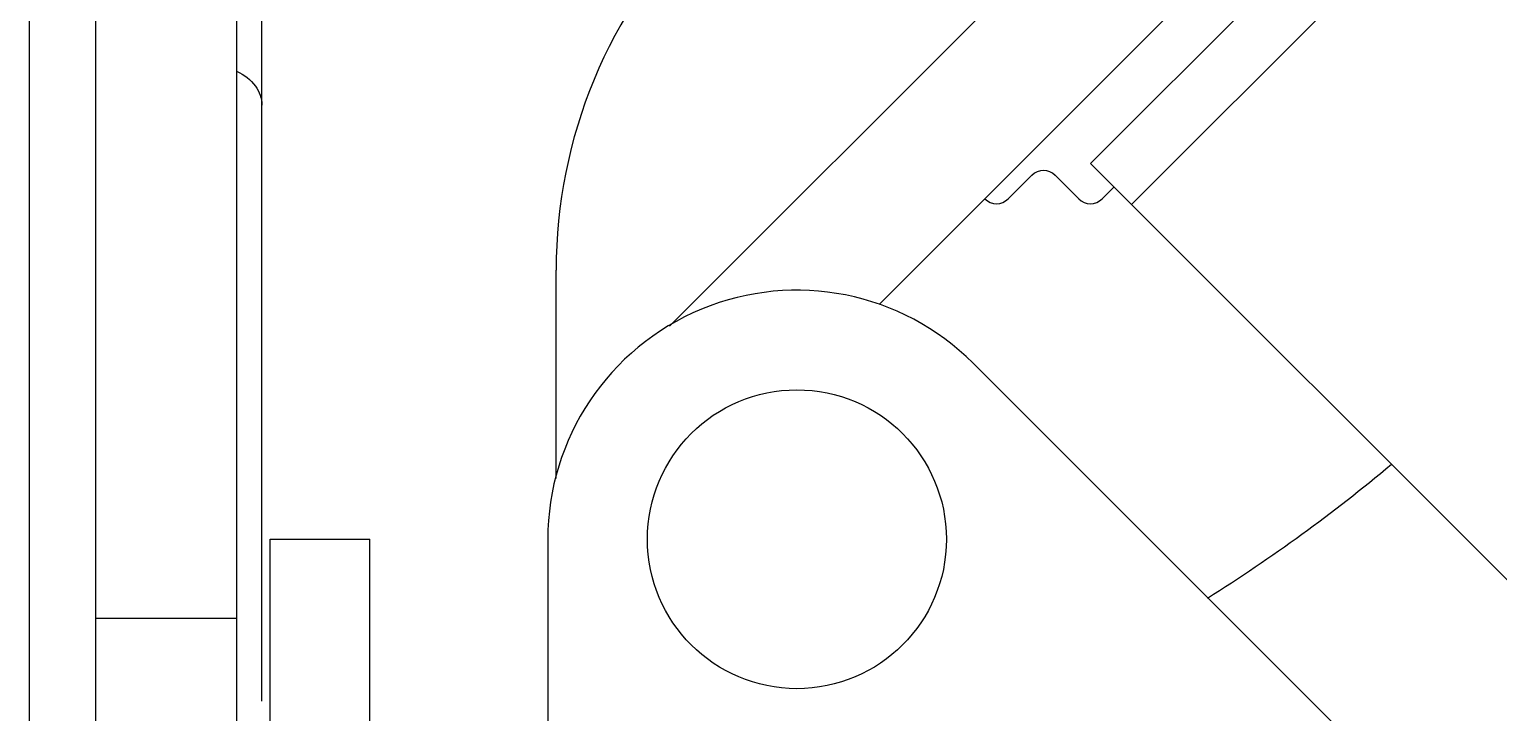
# Model space of a CAD drawing. Extents: x 27938 to 650306, y -92720 to 1524912.
# Drawn here: x 297763 to 298550, y 830011 to 830377 of the extents above; entities that cross this region are included whole.
import ezdxf

# ---------------------------------------------------------------- set-up
doc = ezdxf.new("R2010")
doc.units = 0
doc.header["$LTSCALE"] = 1000
doc.header["$MEASUREMENT"] = 0

msp = doc.modelspace()

# ---------------------------------------------------------------- linework, layer by layer
at = {"linetype": 'Continuous'}
for p, q in [((297887.32, 830017.12), (297887.32, 833030.77)), ((298331.22, 830305.27), (300876.62, 832850.66)), ((298353.24, 830283.25), (300898.64, 832828.64)), ((297762.76, 829755.57), (297762.76, 832715.18)), ((297798.35, 829755.57), (297798.35, 832715.18)), ((298105.73, 830218.19), (298482.21, 830594.67)), ((297873.98, 829533.14), (297873.98, 830553.69)), ((298217.93, 830229.73), (298532.55, 830544.34)), ((298331.22, 830305.27), (298589.17, 830047.31)), ((298331.22, 830305.27), (298589.17, 830047.31)), ((298287.16, 830286.37), (298299.74, 830298.96)), ((298312.33, 830298.96), (298324.91, 830286.37)), ((298337.49, 830286.37), (298343.8, 830292.68)), ((298044.92, 830136.52), (298044.94, 830248.2)), ((298519.07, 829947.54), (298268.3, 830198.31)), ((297891.77, 829569.65), (297891.77, 830103.94)), ((297891.77, 830103.94), (297945.16, 830103.94)), ((297945.16, 829569.65), (297945.16, 830103.94)), ((298040.47, 830103.94), (298040.47, 829569.6)), ((297798.35, 830061.7), (297873.98, 830061.7))]:
    msp.add_line(p, q, dxfattribs=at)
msp.add_circle((298173.93, 830103.94), 80.08, dxfattribs=at)
for centre, radius, start, end in [((298311.87, 830248.16), 266.92, 135, 179.99137), ((298306.04, 830292.66), 8.9, 45, 135), ((298280.87, 830292.66), 8.9, 225, 315), ((298331.2, 830292.66), 8.9, 225, 315), ((298173.93, 830103.94), 133.46, 45, 180), ((297920.69, 830825.87), 889.75, 302.13405, 309.98081)]:
    msp.add_arc(centre, radius, start, end, dxfattribs=at)
msp.add_open_spline([(297874.07, 830354.66), (297877.81, 830352.8), (297884.34, 830348.04), (297887.32, 830340.21), (297887.32, 830336.63)], degree=3, knots=[0, 0, 0, 0, 0.538137, 1, 1, 1, 1], dxfattribs=at)

doc.saveas('drawing.dxf')
